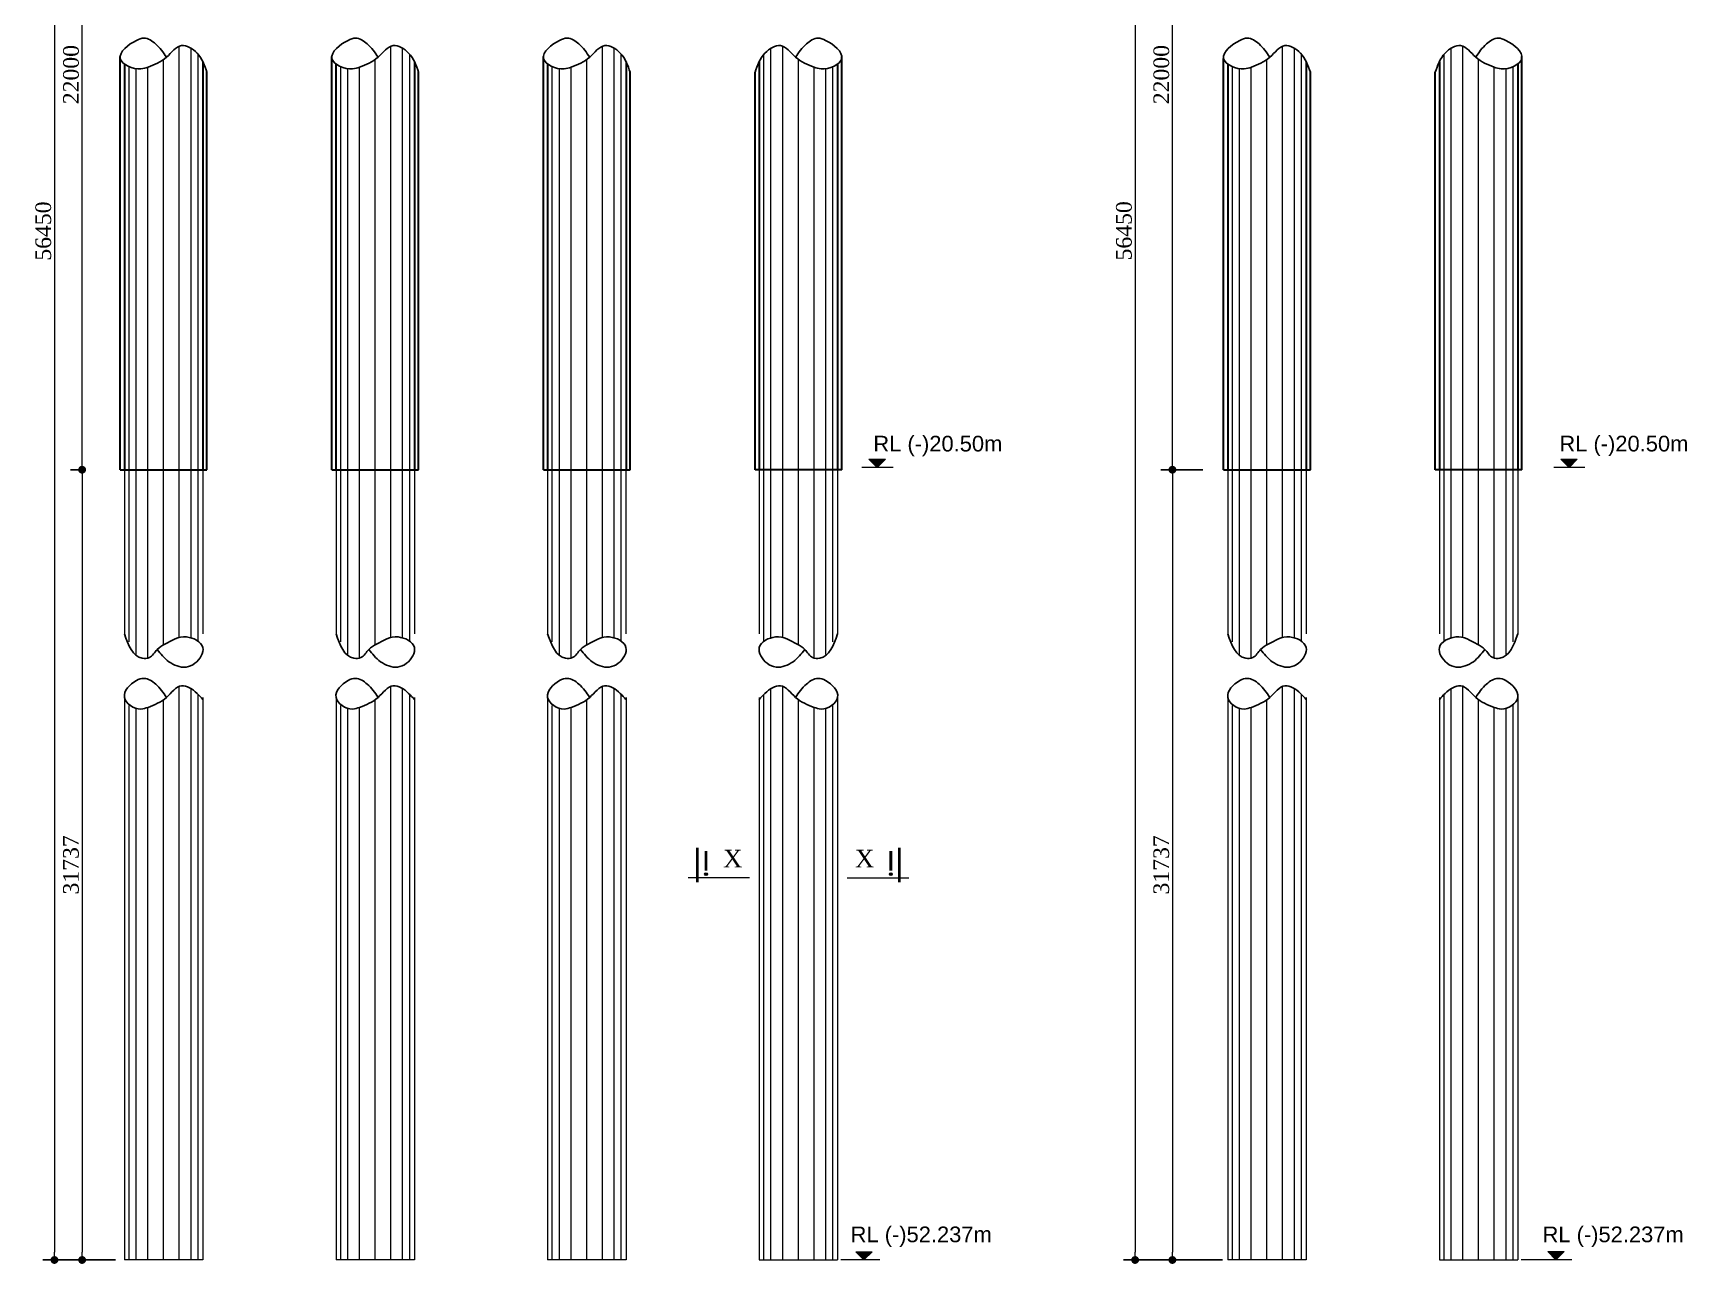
# Model space of a CAD drawing. Header units: millimetres. Extents: x -452357 to 35267, y 81803 to 461763.
# Drawn here: x -277577 to -256474, y 403249 to 418943 of the extents above; entities that cross this region are included whole.
import ezdxf

# ---------------------------------------------------------------- set-up
doc = ezdxf.new("R2010")
doc.units = ezdxf.units.MM
doc.header["$PDMODE"] = 2
doc.layers.get('Defpoints').update_dxf_attribs({"lineweight": 13})
for name, color, linetype, lineweight in [('dim', 96, 'Continuous', 25), ('Dimision', 96, 'Continuous', 18), ('hatch', 65, 'Continuous', 15), ('Pile', 11, 'Continuous', 15), ('Steel Casing', 70, 'Continuous', 30), ('Text', 7, 'Continuous', 15)]:
    doc.layers.add(name, color=color, linetype=linetype, lineweight=lineweight)
doc.styles.add('ROMANS', font='arial.ttf', dxfattribs={"height": 200})
doc.styles.get("Standard").update_dxf_attribs({"font": 'times.ttf'})
doc.dimstyles.new('ISO-25', dxfattribs={"dimtxt": 175, "dimasz": 100, "dimexe": 65, "dimexo": 115.625, "dimgap": 40, "dimtad": 1, "dimtoh": 1, "dimdec": 0, "dimtxsty": 'Standard', "dimblk": 'DOT', "dimcen": 300, "dimclrd": 256, "dimclre": 256, "dimclrt": 256, "dimadec": 0, "dimazin": 0, "dimtfac": 1, "dimtdec": 0, "dimtix": 1, "dimtmove": 0, "dimatfit": 3, "dimldrblk": 'DOT', "dimfxl": 75, "dimlwd": -1, "dimarcsym": 0})

# ---------------------------------------------------------------- blocks, each defined once
blk = doc.blocks.new('_Dot')
at = {"color": 0, "linetype": 'ByBlock', "lineweight": -2}
blk.add_line((-0.5, 0), (-1, 0), dxfattribs=at)
at = {"color": 0, "linetype": 'ByBlock', "const_width": 0.5}
blk.add_lwpolyline([(-0.25, 0, 1), (0.25, 0, 1)], format="xyb", close=True, dxfattribs=at)
blk = doc.blocks.new('*D687')
at = {"layer": 'Defpoints', "color": 0, "ltscale": 3, "transparency": 16777216}
for p in [(-263039, 424376), (-262753, 424376), (-262536, 413376)]:
    blk.add_point(p, dxfattribs=at)
at = {"layer": 'Dimision', "color": 1, "lineweight": -2, "ltscale": 3, "transparency": 16777216}
for p, q in [((-262869, 424376), (-263189, 424376)), ((-262652, 413376), (-263189, 413376))]:
    blk.add_line(p, q, dxfattribs=at)
at = {"layer": 'Dimision', "ltscale": 3, "transparency": 16777216}
blk.add_line((-263039, 413476), (-263039, 424276), dxfattribs=at)
at = {"layer": 'Dimision', "ltscale": 3, "transparency": 16777216, "xscale": 100, "yscale": 100, "zscale": 100}
for p, rotation in [((-263039, 424376), 90), ((-263039, 413376), 270)]:
    blk.add_blockref('_Dot', p, dxfattribs=dict(at, rotation=rotation))
at = {"layer": 'Dimision', "ltscale": 3, "transparency": 16777216, "insert": (-263180, 418414), "char_height": 200, "attachment_point": 5, "rotation": 90}
blk.add_mtext('22000', dxfattribs=at)
blk = doc.blocks.new('*D709')
at = {"layer": 'Defpoints', "color": 0, "ltscale": 3, "transparency": 16777216}
for p in [(-277015, 424376), (-276951, 424376), (-276798, 413376)]:
    blk.add_point(p, dxfattribs=at)
at = {"layer": 'Dimision', "color": 1, "lineweight": -2, "ltscale": 3, "transparency": 16777216}
for p, q in [((-276900, 424376), (-276801, 424376)), ((-276914, 413376), (-277101, 413376))]:
    blk.add_line(p, q, dxfattribs=at)
at = {"layer": 'Dimision', "ltscale": 3, "transparency": 16777216}
blk.add_line((-276951, 413476), (-276951, 424276), dxfattribs=at)
at = {"layer": 'Dimision', "ltscale": 3, "transparency": 16777216, "xscale": 100, "yscale": 100, "zscale": 100}
for p, rotation in [((-276951, 424376), 90), ((-276951, 413376), 270)]:
    blk.add_blockref('_Dot', p, dxfattribs=dict(at, rotation=rotation))
at = {"layer": 'Dimision', "ltscale": 3, "transparency": 16777216, "insert": (-277092, 418414), "char_height": 200, "attachment_point": 5, "rotation": 90}
blk.add_mtext('22000', dxfattribs=at)
blk = doc.blocks.new('*D730')
at = {"layer": 'Defpoints', "color": 0, "ltscale": 0.25, "transparency": 16777216}
for p in [(-262536, 413376), (-263039, 403299), (-262283, 403299)]:
    blk.add_point(p, dxfattribs=at)
at = {"layer": 'Dimision', "color": 1, "lineweight": -2, "ltscale": 0.25, "transparency": 16777216}
for p, q in [((-262652, 413376), (-263189, 413376)), ((-262398, 403299), (-263189, 403299))]:
    blk.add_line(p, q, dxfattribs=at)
at = {"layer": 'Dimision', "ltscale": 0.25, "transparency": 16777216}
blk.add_line((-263039, 413276), (-263039, 403399), dxfattribs=at)
at = {"layer": 'Dimision', "ltscale": 0.25, "transparency": 16777216, "xscale": 100, "yscale": 100, "zscale": 100}
for p, rotation in [((-263039, 413376), 90), ((-263039, 403299), 270)]:
    blk.add_blockref('_Dot', p, dxfattribs=dict(at, rotation=rotation))
at = {"layer": 'Dimision', "ltscale": 0.25, "transparency": 16777216, "insert": (-263181, 408337), "char_height": 200, "attachment_point": 5, "rotation": 90}
blk.add_mtext('31737', dxfattribs=at)
blk = doc.blocks.new('*D731')
at = {"layer": 'Defpoints', "color": 0, "ltscale": 0.25, "transparency": 16777216}
for p in [(-276798, 413376), (-276951, 403299), (-276695, 403299)]:
    blk.add_point(p, dxfattribs=at)
at = {"layer": 'Dimision', "color": 1, "lineweight": -2, "ltscale": 0.25, "transparency": 16777216}
for p, q in [((-276914, 413376), (-277101, 413376)), ((-276810, 403299), (-277101, 403299))]:
    blk.add_line(p, q, dxfattribs=at)
at = {"layer": 'Dimision', "ltscale": 0.25, "transparency": 16777216}
blk.add_line((-276951, 413276), (-276951, 403399), dxfattribs=at)
at = {"layer": 'Dimision', "ltscale": 0.25, "transparency": 16777216, "xscale": 100, "yscale": 100, "zscale": 100}
for p, rotation in [((-276951, 413376), 90), ((-276951, 403299), 270)]:
    blk.add_blockref('_Dot', p, dxfattribs=dict(at, rotation=rotation))
at = {"layer": 'Dimision', "ltscale": 0.25, "transparency": 16777216, "insert": (-277093, 408337), "char_height": 200, "attachment_point": 5, "rotation": 90}
blk.add_mtext('31737', dxfattribs=at)
blk = doc.blocks.new('*D792')
at = {"layer": 'Defpoints', "color": 0, "ltscale": 0.25, "transparency": 16777216}
for p in [(-276761, 429539), (-277304, 403299), (-276411, 403299)]:
    blk.add_point(p, dxfattribs=at)
at = {"layer": 'Dimision', "color": 1, "lineweight": -2, "ltscale": 0.25, "transparency": 16777216}
for p, q in [((-276877, 429539), (-277454, 429539)), ((-276527, 403299), (-277454, 403299))]:
    blk.add_line(p, q, dxfattribs=at)
at = {"layer": 'Dimision', "ltscale": 0.25, "transparency": 16777216}
blk.add_line((-277304, 429439), (-277304, 403399), dxfattribs=at)
at = {"layer": 'Dimision', "ltscale": 0.25, "transparency": 16777216, "xscale": 100, "yscale": 100, "zscale": 100}
for p, rotation in [((-277304, 429539), 90), ((-277304, 403299), 270)]:
    blk.add_blockref('_Dot', p, dxfattribs=dict(at, rotation=rotation))
at = {"layer": 'Dimision', "ltscale": 0.25, "transparency": 16777216, "insert": (-277446, 416419), "char_height": 200, "attachment_point": 5, "rotation": 90}
blk.add_mtext('56450', dxfattribs=at)
blk = doc.blocks.new('*D732')
at = {"layer": 'Defpoints', "color": 0, "ltscale": 0.25, "transparency": 16777216}
for p in [(-263183, 429545), (-263515, 403299), (-262333, 403299)]:
    blk.add_point(p, dxfattribs=at)
at = {"layer": 'Dimision', "color": 1, "lineweight": -2, "ltscale": 0.25, "transparency": 16777216}
for p, q in [((-263298, 429545), (-263665, 429545)), ((-262448, 403299), (-263665, 403299))]:
    blk.add_line(p, q, dxfattribs=at)
at = {"layer": 'Dimision', "ltscale": 0.25, "transparency": 16777216}
blk.add_line((-263515, 429445), (-263515, 403399), dxfattribs=at)
at = {"layer": 'Dimision', "ltscale": 0.25, "transparency": 16777216, "xscale": 100, "yscale": 100, "zscale": 100}
for p, rotation in [((-263515, 429545), 90), ((-263515, 403299), 270)]:
    blk.add_blockref('_Dot', p, dxfattribs=dict(at, rotation=rotation))
at = {"layer": 'Dimision', "ltscale": 0.25, "transparency": 16777216, "insert": (-263657, 416422), "char_height": 200, "attachment_point": 5, "rotation": 90}
blk.add_mtext('56450', dxfattribs=at)

msp = doc.modelspace()

# ---------------------------------------------------------------- hatches: boundary and pattern name
at = {"layer": 'Dimision', "ltscale": 5}
for points in [[(-266913.4, 413509.2), (-266701.3, 413509.2), (-266807.3, 413403.1)], [(-258084.7, 413509.7), (-257872.6, 413509.7), (-257978.6, 413403.6)], [(-267081, 403404.9), (-266868.9, 403404.9), (-266974.9, 403298.9)], [(-258252.3, 403405), (-258040.2, 403405), (-258146.2, 403298.9)]]:
    msp.add_hatch(color=256, dxfattribs=at).paths.add_polyline_path(points)
at = {"layer": 'Text'}
for points in [[(-268989.9, 408236, 1), (-268989.9, 408200.1, 1)], [(-266632.6, 408236, -1), (-266632.6, 408200.1, -1)]]:
    msp.add_hatch(color=256, dxfattribs=at).paths.add_polyline_path(points)

# ---------------------------------------------------------------- linework, layer by layer
at = {"layer": 'dim', "ltscale": 30}
for points in [[(-275357.9, 418443.2), (-275484.8, 418687.9), (-275682.4, 418784.5), (-275874.7, 418636.4), (-276110.2, 418509.3), (-276200.9, 418487.2), (-276464.5, 418620.1), (-276258.1, 418850.9), (-276162.3, 418879.5), (-276012.6, 418805.6), (-275874.7, 418636.4)], [(-272657.9, 418443.2), (-272784.8, 418687.9), (-272982.4, 418784.5), (-273174.7, 418636.4), (-273410.2, 418509.3), (-273500.9, 418487.2), (-273764.5, 418620.1), (-273558.1, 418850.9), (-273462.3, 418879.5), (-273312.6, 418805.6), (-273174.7, 418636.4)], [(-269957.9, 418443.2), (-270084.8, 418687.9), (-270282.4, 418784.5), (-270474.7, 418636.4), (-270710.2, 418509.3), (-270800.9, 418487.2), (-271064.5, 418620.1), (-270858.1, 418850.9), (-270762.3, 418879.5), (-270612.6, 418805.6), (-270474.7, 418636.4)], [(-268364.6, 418443.2), (-268237.7, 418687.9), (-268040, 418784.5), (-267847.8, 418636.4), (-267612.2, 418509.3), (-267521.5, 418487.2), (-267257.9, 418620.1), (-267464.3, 418850.9), (-267560.2, 418879.5), (-267709.9, 418805.6), (-267847.8, 418636.4)], [(-261279.2, 418443.2), (-261406.1, 418687.9), (-261603.8, 418784.5), (-261796, 418636.4), (-262031.6, 418509.3), (-262122.2, 418487.2), (-262385.9, 418620.1), (-262179.5, 418850.9), (-262083.6, 418879.5), (-261933.9, 418805.6), (-261796, 418636.4)], [(-259685.9, 418443.2), (-259558.9, 418687.9), (-259361.3, 418784.5), (-259169, 418636.4), (-258933.5, 418509.3), (-258842.8, 418487.2), (-258579.2, 418620.1), (-258785.6, 418850.9), (-258881.5, 418879.5), (-259031.2, 418805.6), (-259169, 418636.4)], [(-276410.9, 411281.8), (-276182.8, 410971.9), (-276092.9, 410979.4), (-275991.7, 411085.4), (-275894.4, 411151.2), (-275620.2, 411243), (-275411.6, 411109.9), (-275510.7, 410907), (-275625.4, 410859.2), (-275844.5, 410927.9), (-275991.7, 411085.4)], [(-273710.9, 411281.8), (-273482.8, 410971.9), (-273392.9, 410979.4), (-273291.7, 411085.4), (-273194.4, 411151.2), (-272920.2, 411243), (-272711.6, 411109.9), (-272810.7, 410907), (-272925.4, 410859.2), (-273144.5, 410927.9), (-273291.7, 411085.4)], [(-271010.9, 411281.8), (-270782.8, 410971.9), (-270692.9, 410979.4), (-270591.7, 411085.4), (-270494.4, 411151.2), (-270220.2, 411243), (-270011.6, 411109.9), (-270110.7, 410907), (-270225.4, 410859.2), (-270444.5, 410927.9), (-270591.7, 411085.4)], [(-267311.6, 411281.8), (-267539.6, 410971.9), (-267629.5, 410979.4), (-267730.7, 411085.4), (-267828.1, 411151.2), (-268102.3, 411243), (-268310.9, 411109.9), (-268211.7, 410907), (-268097, 410859.2), (-267878, 410927.9), (-267730.7, 411085.4)], [(-262332.2, 411281.8), (-262104.1, 410971.9), (-262014.3, 410979.4), (-261913.1, 411085.4), (-261815.7, 411151.2), (-261541.5, 411243), (-261332.9, 411109.9), (-261432.1, 410907), (-261546.7, 410859.2), (-261765.8, 410927.9), (-261913.1, 411085.4)], [(-258632.8, 411281.8), (-258860.9, 410971.9), (-258950.8, 410979.4), (-259052, 411085.4), (-259149.3, 411151.2), (-259423.6, 411243), (-259632.2, 411109.9), (-259533, 410907), (-259418.3, 410859.2), (-259199.2, 410927.9), (-259052, 411085.4)], [(-275411.6, 410445.5), (-275484.7, 410524.1), (-275682.4, 410620.7), (-275874.6, 410472.6), (-276110.2, 410345.5), (-276200.9, 410323.4), (-276411.3, 410472.8), (-276258.1, 410687.1), (-276162.2, 410715.7), (-276012.5, 410641.8), (-275874.6, 410472.6)], [(-272711.6, 410445.5), (-272784.7, 410524.1), (-272982.4, 410620.7), (-273174.6, 410472.6), (-273410.2, 410345.5), (-273500.9, 410323.4), (-273711.3, 410472.8), (-273558.1, 410687.1), (-273462.2, 410715.7), (-273312.5, 410641.8), (-273174.6, 410472.6)], [(-270011.6, 410445.5), (-270084.7, 410524.1), (-270282.4, 410620.7), (-270474.6, 410472.6), (-270710.2, 410345.5), (-270800.9, 410323.4), (-271011.3, 410472.8), (-270858.1, 410687.1), (-270762.2, 410715.7), (-270612.5, 410641.8), (-270474.6, 410472.6)], [(-268310.9, 410445.5), (-268237.7, 410524.1), (-268040, 410620.7), (-267847.8, 410472.6), (-267612.2, 410345.5), (-267521.6, 410323.4), (-267311.2, 410472.8), (-267464.4, 410687.1), (-267560.2, 410715.7), (-267709.9, 410641.8), (-267847.8, 410472.6)], [(-261332.9, 410445.5), (-261406.1, 410524.1), (-261603.8, 410620.7), (-261796, 410472.6), (-262031.5, 410345.5), (-262122.2, 410323.4), (-262332.6, 410472.8), (-262179.4, 410687.1), (-262083.6, 410715.7), (-261933.9, 410641.8), (-261796, 410472.6)], [(-259632.2, 410445.5), (-259559, 410524.1), (-259361.3, 410620.7), (-259169.1, 410472.6), (-258933.5, 410345.5), (-258842.9, 410323.4), (-258632.5, 410472.8), (-258785.6, 410687.1), (-258881.5, 410715.7), (-259031.2, 410641.8), (-259169.1, 410472.6)]]:
    msp.add_spline(points, degree=3, dxfattribs=at)
at = {"layer": 'Dimision', "ltscale": 5}
for p, q in [((-266604.1, 413403.1), (-267001, 413403.1)), ((-257775.4, 413403.6), (-258172.3, 413403.6)), ((-266771.7, 403298.9), (-267268.6, 403298.9)), ((-257943, 403298.9), (-258589.9, 403298.9))]:
    msp.add_line(p, q, dxfattribs=at)
for points in [[(-266913.4, 413509.2), (-266701.3, 413509.2), (-266807.3, 413403.1)], [(-258084.7, 413509.7), (-257872.6, 413509.7), (-257978.6, 413403.6)], [(-267078.3, 403404.9), (-266868.9, 403404.9), (-266974.9, 403298.9)], [(-258249.6, 403405), (-258040.2, 403405), (-258146.2, 403298.9)]]:
    msp.add_lwpolyline(points, close=True, dxfattribs=at)
at = {"layer": 'hatch', "ltscale": 3}
for p, q in [((-275711.2, 411235.2), (-275711.2, 418776.6)), ((-275561.2, 411232.1), (-275561.2, 418750.9)), ((-275561.2, 411232.1), (-275561.2, 418750.9)), ((-273011.2, 411235.2), (-273011.2, 418776.6)), ((-272861.2, 411232.1), (-272861.2, 418750.9)), ((-272861.2, 411232.1), (-272861.2, 418750.9)), ((-270311.2, 411235.2), (-270311.2, 418776.6)), ((-270161.2, 411232.1), (-270161.2, 418750.9)), ((-270161.2, 411232.1), (-270161.2, 418750.9)), ((-268161.2, 411232.1), (-268161.2, 418750.9)), ((-268161.2, 411232.1), (-268161.2, 418750.9)), ((-268011.2, 411235.2), (-268011.2, 418776.6)), ((-261632.6, 411235.2), (-261632.6, 418776.6)), ((-261482.6, 411232.1), (-261482.6, 418750.9)), ((-261482.6, 411232.1), (-261482.6, 418750.9)), ((-259482.5, 411232.1), (-259482.5, 418750.9)), ((-259482.5, 411232.1), (-259482.5, 418750.9)), ((-259332.5, 411235.2), (-259332.5, 418776.6)), ((-276351.6, 411179.6), (-276351.6, 418516.7)), ((-276261.2, 411020.5), (-276261.2, 418496)), ((-276261.2, 411017.9), (-276261.2, 418485.4)), ((-276111.2, 410969.7), (-276111.2, 418509)), ((-275911.2, 411141.9), (-275911.2, 418606.3)), ((-275911.2, 411141.9), (-275911.2, 418606.3)), ((-275911.2, 411141.9), (-275911.2, 418606.3)), ((-275911.2, 411141.9), (-275911.2, 418606.3)), ((-275470.8, 411189.1), (-275470.8, 418672.3)), ((-273651.6, 411179.6), (-273651.6, 418516.7)), ((-273561.2, 411020.5), (-273561.2, 418496)), ((-273561.2, 411017.9), (-273561.2, 418485.4)), ((-273411.2, 410969.7), (-273411.2, 418509)), ((-273211.2, 411141.9), (-273211.2, 418606.3)), ((-273211.2, 411141.9), (-273211.2, 418606.3)), ((-273211.2, 411141.9), (-273211.2, 418606.3)), ((-273211.2, 411141.9), (-273211.2, 418606.3)), ((-272770.8, 411189.1), (-272770.8, 418672.3)), ((-270951.6, 411179.6), (-270951.6, 418516.7)), ((-270861.2, 411020.5), (-270861.2, 418496)), ((-270861.2, 411017.9), (-270861.2, 418485.4)), ((-270711.2, 410969.7), (-270711.2, 418509)), ((-270511.2, 411141.9), (-270511.2, 418606.3)), ((-270511.2, 411141.9), (-270511.2, 418606.3)), ((-270511.2, 411141.9), (-270511.2, 418606.3)), ((-270511.2, 411141.9), (-270511.2, 418606.3)), ((-270070.8, 411189.1), (-270070.8, 418672.3)), ((-268251.6, 411189.1), (-268251.6, 418672.3)), ((-267811.2, 411141.9), (-267811.2, 418606.3)), ((-267811.2, 411141.9), (-267811.2, 418606.3)), ((-267811.2, 411141.9), (-267811.2, 418606.3)), ((-267811.2, 411141.9), (-267811.2, 418606.3)), ((-267611.2, 410969.7), (-267611.2, 418509)), ((-267461.2, 411020.5), (-267461.2, 418496)), ((-267461.2, 411017.9), (-267461.2, 418485.4)), ((-267370.8, 411179.6), (-267370.8, 418516.7)), ((-262273, 411179.6), (-262273, 418516.7)), ((-262182.6, 411020.5), (-262182.6, 418496)), ((-262182.6, 411017.9), (-262182.6, 418485.4)), ((-262032.6, 410969.7), (-262032.6, 418509)), ((-261832.6, 411141.9), (-261832.6, 418606.3)), ((-261832.6, 411141.9), (-261832.6, 418606.3)), ((-261832.6, 411141.9), (-261832.6, 418606.3)), ((-261832.6, 411141.9), (-261832.6, 418606.3)), ((-261392.2, 411189.1), (-261392.2, 418672.3)), ((-259572.9, 411189.1), (-259572.9, 418672.3)), ((-259132.5, 411141.9), (-259132.5, 418606.3)), ((-259132.5, 411141.9), (-259132.5, 418606.3)), ((-259132.5, 411141.9), (-259132.5, 418606.3)), ((-259132.5, 411141.9), (-259132.5, 418606.3)), ((-258932.5, 410969.7), (-258932.5, 418509)), ((-258782.5, 411020.5), (-258782.5, 418496)), ((-258782.5, 411017.9), (-258782.5, 418485.4)), ((-258692.1, 411179.6), (-258692.1, 418516.7)), ((-275711.2, 403298.9), (-275711.2, 410613)), ((-275561.2, 403298.9), (-275561.2, 410584.1)), ((-275561.2, 403298.9), (-275561.2, 410584.1)), ((-275470.8, 403298.9), (-275470.8, 410510.6)), ((-273011.2, 403298.9), (-273011.2, 410613)), ((-272861.2, 403298.9), (-272861.2, 410584.1)), ((-272861.2, 403298.9), (-272861.2, 410584.1)), ((-272770.8, 403298.9), (-272770.8, 410510.6)), ((-270311.2, 403298.9), (-270311.2, 410613)), ((-270161.2, 403298.9), (-270161.2, 410584.1)), ((-270161.2, 403298.9), (-270161.2, 410584.1)), ((-270070.8, 403298.9), (-270070.8, 410510.6)), ((-268251.6, 403298.9), (-268251.6, 410510.6)), ((-268161.2, 403298.9), (-268161.2, 410584.1)), ((-268161.2, 403298.9), (-268161.2, 410584.1)), ((-268011.2, 403298.9), (-268011.2, 410613)), ((-261632.6, 403298.9), (-261632.6, 410613)), ((-261482.6, 403298.9), (-261482.6, 410584.1)), ((-261482.6, 403298.9), (-261482.6, 410584.1)), ((-261392.2, 403298.9), (-261392.2, 410510.6)), ((-259572.9, 403298.9), (-259572.9, 410510.6)), ((-259482.5, 403298.9), (-259482.5, 410584.1)), ((-259482.5, 403298.9), (-259482.5, 410584.1)), ((-259332.5, 403298.9), (-259332.5, 410613)), ((-276351.6, 403298.9), (-276351.6, 410370.5)), ((-276261.2, 403298.9), (-276261.2, 410337)), ((-276261.2, 403298.9), (-276261.2, 410320.2)), ((-276111.2, 403298.9), (-276111.2, 410345.2)), ((-275911.2, 403298.9), (-275911.2, 410442.6)), ((-275911.2, 403298.9), (-275911.2, 410442.6)), ((-275911.2, 403298.9), (-275911.2, 410442.6)), ((-275911.2, 403298.9), (-275911.2, 410442.6)), ((-273651.6, 403298.9), (-273651.6, 410370.5)), ((-273561.2, 403298.9), (-273561.2, 410337)), ((-273561.2, 403298.9), (-273561.2, 410320.2)), ((-273411.2, 403298.9), (-273411.2, 410345.2)), ((-273211.2, 403298.9), (-273211.2, 410442.6)), ((-273211.2, 403298.9), (-273211.2, 410442.6)), ((-273211.2, 403298.9), (-273211.2, 410442.6)), ((-273211.2, 403298.9), (-273211.2, 410442.6)), ((-270951.6, 403298.9), (-270951.6, 410370.5)), ((-270861.2, 403298.9), (-270861.2, 410337)), ((-270861.2, 403298.9), (-270861.2, 410320.2)), ((-270711.2, 403298.9), (-270711.2, 410345.2)), ((-270511.2, 403298.9), (-270511.2, 410442.6)), ((-270511.2, 403298.9), (-270511.2, 410442.6)), ((-270511.2, 403298.9), (-270511.2, 410442.6)), ((-270511.2, 403298.9), (-270511.2, 410442.6)), ((-267811.2, 403298.9), (-267811.2, 410442.6)), ((-267811.2, 403298.9), (-267811.2, 410442.6)), ((-267811.2, 403298.9), (-267811.2, 410442.6)), ((-267811.2, 403298.9), (-267811.2, 410442.6)), ((-267611.2, 403298.9), (-267611.2, 410345.2)), ((-267461.2, 403298.9), (-267461.2, 410337)), ((-267461.2, 403298.9), (-267461.2, 410320.2)), ((-267370.8, 403298.9), (-267370.8, 410370.5)), ((-262273, 403298.9), (-262273, 410370.5)), ((-262182.6, 403298.9), (-262182.6, 410337)), ((-262182.6, 403298.9), (-262182.6, 410320.2)), ((-262032.6, 403298.9), (-262032.6, 410345.2)), ((-261832.6, 403298.9), (-261832.6, 410442.6)), ((-261832.6, 403298.9), (-261832.6, 410442.6)), ((-261832.6, 403298.9), (-261832.6, 410442.6)), ((-261832.6, 403298.9), (-261832.6, 410442.6)), ((-259132.5, 403298.9), (-259132.5, 410442.6)), ((-259132.5, 403298.9), (-259132.5, 410442.6)), ((-259132.5, 403298.9), (-259132.5, 410442.6)), ((-259132.5, 403298.9), (-259132.5, 410442.6)), ((-258932.5, 403298.9), (-258932.5, 410345.2)), ((-258782.5, 403298.9), (-258782.5, 410337)), ((-258782.5, 403298.9), (-258782.5, 410320.2)), ((-258692.1, 403298.9), (-258692.1, 410370.5))]:
    msp.add_line(p, q, dxfattribs=at)
at = {"layer": 'Pile', "ltscale": 3}
for p, q in [((-276411.3, 418553.2), (-276410.9, 411281.8)), ((-275411.1, 418553.2), (-275411.6, 411281.8)), ((-273711.3, 418553.2), (-273710.9, 411281.8)), ((-272711.1, 418553.2), (-272711.6, 411281.8)), ((-271011.3, 418553.2), (-271010.9, 411281.8)), ((-270011.1, 418553.2), (-270011.6, 411281.8)), ((-268311.3, 418553.2), (-268310.9, 411281.8)), ((-267311.1, 418553.2), (-267311.6, 411281.8)), ((-262332.6, 418553.2), (-262332.2, 411281.8)), ((-261332.5, 418553.2), (-261332.9, 411281.8)), ((-259632.6, 418553.2), (-259632.2, 411281.8)), ((-258632.4, 418553.2), (-258632.8, 411281.8)), ((-276411.3, 410472.8), (-276411.3, 403298.9)), ((-275411.2, 410472.8), (-275411.2, 403298.9)), ((-273711.3, 410472.8), (-273711.3, 403298.9)), ((-272711.2, 410472.8), (-272711.2, 403298.9)), ((-271011.3, 410472.8), (-271011.3, 403298.9)), ((-270011.2, 410472.8), (-270011.2, 403298.9)), ((-268311.3, 410472.8), (-268311.3, 403298.9)), ((-267311.2, 410472.8), (-267311.2, 403298.9)), ((-262332.6, 410472.8), (-262332.6, 403298.9)), ((-261332.5, 410472.8), (-261332.5, 403298.9)), ((-259632.5, 410472.8), (-259632.5, 403298.9)), ((-258632.5, 410472.8), (-258632.5, 403298.9)), ((-275411.2, 403298.9), (-276411.3, 403298.9)), ((-272711.2, 403298.9), (-273711.3, 403298.9)), ((-270011.2, 403298.9), (-271011.3, 403298.9)), ((-268311.3, 403298.9), (-267311.2, 403298.9)), ((-261332.5, 403298.9), (-262332.6, 403298.9)), ((-259632.5, 403298.9), (-258632.5, 403298.9))]:
    msp.add_line(p, q, dxfattribs=at)
at = {"layer": 'Steel Casing', "linetype": 'Continuous', "ltscale": 0.3}
for p, q in [((-276464.5, 413376), (-275357.8, 413376)), ((-273764.5, 413376), (-272657.8, 413376)), ((-271064.5, 413376), (-269957.8, 413376)), ((-267257.9, 413376), (-268364.6, 413376)), ((-262385.7, 413376), (-261279.2, 413376)), ((-258579.2, 413376), (-259685.9, 413376))]:
    msp.add_line(p, q, dxfattribs=at)
for points in [[(-276464.5, 413376), (-276464.6, 418646.4)], [(-276411.7, 418553.5), (-276411.7, 413376)], [(-275410.8, 418578.7), (-275410.8, 413376)], [(-273764.5, 413376), (-273764.6, 418646.4)], [(-273711.7, 418553.5), (-273711.7, 413376)], [(-272710.8, 418578.7), (-272710.8, 413376)], [(-271064.5, 413376), (-271064.6, 418646.4)], [(-271011.7, 418553.5), (-271011.7, 413376)], [(-270010.8, 418578.7), (-270010.8, 413376)], [(-268311.7, 418578.7), (-268311.7, 413376)], [(-267310.8, 418553.5), (-267310.8, 413376)], [(-267257.9, 413376), (-267257.8, 418646.4)], [(-262385.7, 413376), (-262385.9, 418620.1)], [(-262333, 418553.5), (-262333, 413376)], [(-261332.1, 418578.7), (-261332.1, 413376)], [(-259633, 418578.7), (-259632.9, 413376)], [(-258632, 418553.5), (-258632, 413376)], [(-258579.2, 413376), (-258579.1, 418646.4)], [(-275357.8, 413376), (-275357.9, 418443.2)], [(-272657.8, 413376), (-272657.9, 418443.2)], [(-269957.8, 413376), (-269957.9, 418443.2)], [(-268364.6, 413376), (-268364.6, 418443.2)], [(-261279.2, 413376), (-261279.2, 418443.2)], [(-259685.9, 413376), (-259685.9, 418443.2)]]:
    msp.add_lwpolyline(points, dxfattribs=at)
at = {"layer": 'Text'}
for p, q in [((-268434.6, 408169.9), (-269218.7, 408169.9)), ((-267187.9, 408169.9), (-266403.7, 408169.9))]:
    msp.add_line(p, q, dxfattribs=at)
at = {"layer": 'Text', "const_width": 35.9}
for points in [[(-269100.1, 408115), (-269100.1, 408557.4)], [(-266522.4, 408115), (-266522.4, 408557.4)], [(-268989.9, 408263.5), (-268989.9, 408513.1)], [(-266632.6, 408263.5), (-266632.6, 408513.1)]]:
    msp.add_lwpolyline(points, dxfattribs=at)
at = {"layer": 'Text'}
for centre in [(-268989.9, 408218.1), (-266632.6, 408218.1)]:
    msp.add_circle(centre, 17.9, dxfattribs=at)

# ---------------------------------------------------------------- texts
at = {"layer": 'Text', "style": 'ROMANS'}
for s, p in [('RL (-)20.50m', (-266855.1, 413608.6)), ('RL (-)20.50m', (-258101.4, 413609.1)), ('RL (-)52.237m', (-267145.1, 403525.4)), ('RL (-)52.237m', (-258316.4, 403525.5))]:
    msp.add_text(s, height=200, dxfattribs=at).set_placement(p)
at = {"layer": 'Text'}
for p in [(-268770.8, 408304.8), (-267089.2, 408304.8)]:
    msp.add_text('X', height=224.2, dxfattribs=at).set_placement(p)

# ---------------------------------------------------------------- dimensions: what is measured, and where the dimension line sits
at = {"layer": 'Dimision', "ltscale": 0.25}
for base, p1, p2, text, picture, middle in [((-277303.8, 403298.9), (-276761.2, 429539), (-276411.3, 403298.9), '56450', '*D792', (-277445.5, 416419)), ((-263515.2, 403298.9), (-263182.5, 429544.8), (-262332.6, 403298.9), '56450', '*D732', (-263656.9, 416421.9)), ((-276950.6, 403298.9), (-276798, 413376), (-276694.6, 403298.9), '31737', '*D731', (-277092.6, 408337.5)), ((-263038.5, 403298.9), (-262535.9, 413376), (-262282.6, 403298.9), '31737', '*D730', (-263180.6, 408337.5))]:
    dim = msp.add_linear_dim(base=base, p1=p1, p2=p2, angle=90, text=text, dimstyle='ISO-25', override={"dimtxt": 200, "dimexe": 150, "dimclre": 1, "dimtmove": 1}, dxfattribs=at)
    dim.commit()
    dim.dimension.update_dxf_attribs({"geometry": picture, "text_midpoint": middle})
at = {"layer": 'Dimision', "ltscale": 3}
for base, p1, p2, picture, middle in [((-276950.6, 424376), (-276798, 413376), (-277015.4, 424376), '*D709', (-276950.6, 418414.4)), ((-263038.5, 424376), (-262535.9, 413376), (-262753.4, 424376), '*D687', (-263038.5, 418414.4))]:
    dim = msp.add_linear_dim(base=base, p1=p1, p2=p2, angle=90, text='22000', dimstyle='ISO-25', override={"dimtxt": 200, "dimexe": 150, "dimclre": 1}, dxfattribs=at)
    dim.commit()
    dim.dimension.update_dxf_attribs({"geometry": picture, "text_midpoint": middle, "dimtype": 160})

doc.saveas('drawing.dxf')
